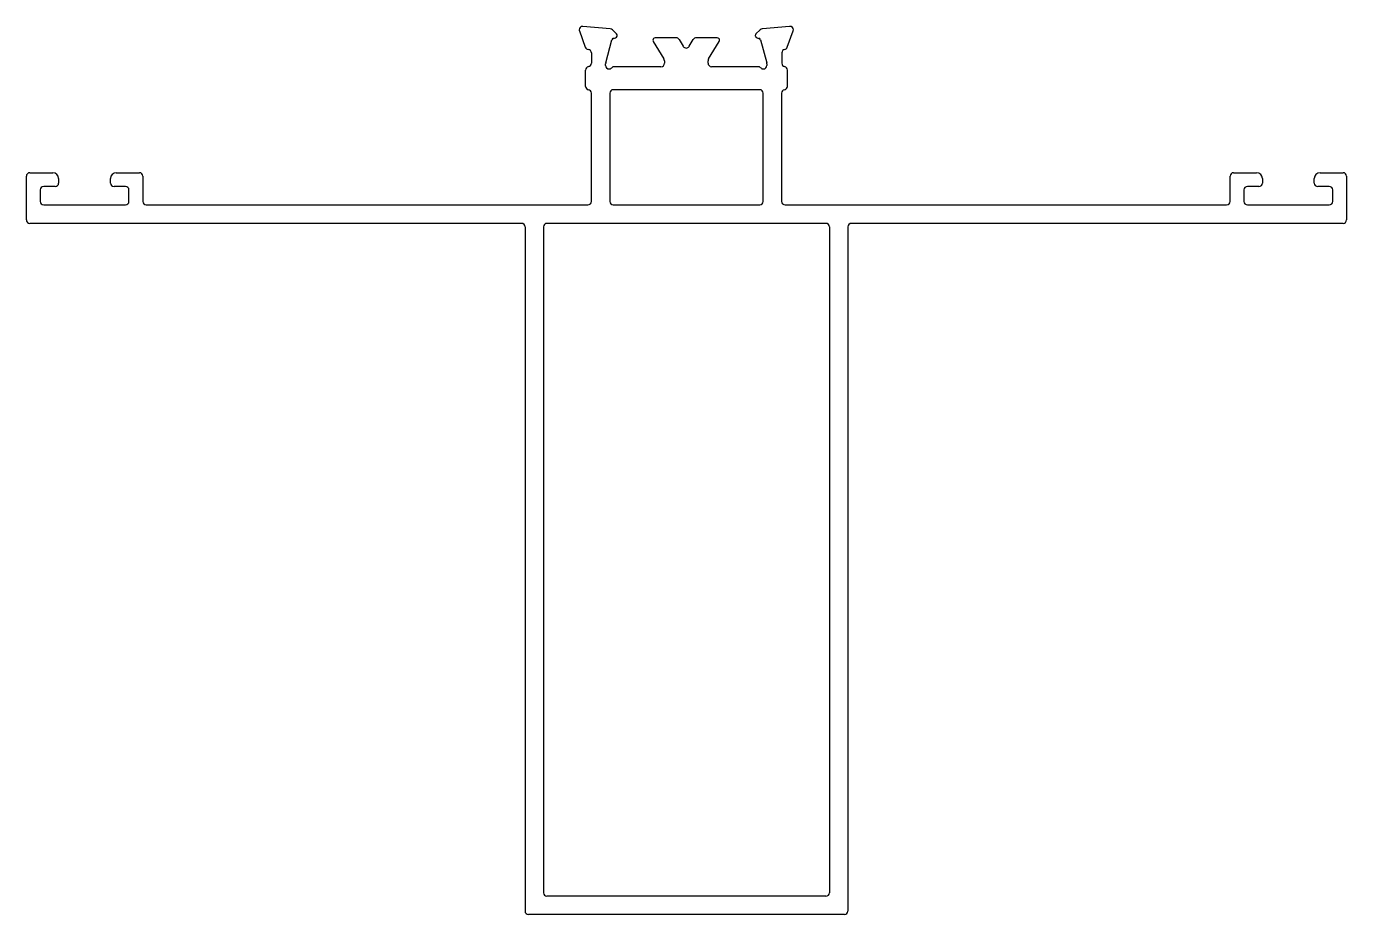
# Model space of a CAD drawing. Extents: x 828 to 942, y 455 to 532.
import ezdxf

# ---------------------------------------------------------------- set-up
doc = ezdxf.new("R2010")
doc.units = 0
doc.layers.get('0').update_dxf_attribs({"linetype": 'CONTINUOUS'})

msp = doc.modelspace()

# ---------------------------------------------------------------- linework, layer by layer
for p, q in [((878.51, 532.28), (876.15, 532.49)), ((894.07, 532.49), (891.71, 532.28)), ((875.84, 532.09), (876.35, 530.67)), ((878.13, 529.33), (878.66, 531.31)), ((879.06, 531.83), (878.7, 532.19)), ((878.8, 531.45), (878.97, 531.5)), ((884.24, 531.49), (882.42, 531.49)), ((884.49, 531.34), (884.85, 530.76)), ((885.36, 530.76), (885.72, 531.34)), ((887.8, 531.49), (885.98, 531.49)), ((891.52, 532.19), (891.16, 531.83)), ((891.24, 531.5), (891.41, 531.45)), ((891.56, 531.31), (892.09, 529.33)), ((893.87, 530.67), (894.38, 532.09)), ((876.88, 530.18), (876.88, 529.29)), ((882.25, 531.18), (883.18, 529.67)), ((887.04, 529.67), (887.97, 531.18)), ((893.4, 530.19), (893.4, 529.29)), ((878.12, 529.09), (878.12, 529.25)), ((883.22, 529.51), (883.22, 529.29)), ((887, 529.29), (887, 529.51)), ((892.1, 529.25), (892.1, 529.09)), ((876.38, 527.28), (876.38, 528.7)), ((882.92, 528.99), (878.87, 528.99)), ((891.35, 528.99), (887.3, 528.99)), ((893.88, 527.28), (893.88, 528.7)), ((891.48, 526.99), (878.78, 526.99)), ((876.88, 517.29), (876.88, 526.69)), ((878.48, 526.69), (878.48, 517.29)), ((891.78, 517.29), (891.78, 526.69)), ((893.38, 526.69), (893.38, 517.29)), ((827.88, 515.69), (827.88, 519.49)), ((828.18, 519.79), (830.18, 519.79)), ((830.68, 519.29), (830.68, 518.89)), ((835.18, 518.89), (835.18, 519.29)), ((835.68, 519.79), (837.68, 519.79)), ((837.98, 519.49), (837.98, 517.29)), ((932.28, 517.29), (932.28, 519.49)), ((932.58, 519.79), (934.58, 519.79)), ((935.08, 519.29), (935.08, 518.89)), ((939.58, 518.89), (939.58, 519.29)), ((940.08, 519.79), (942.08, 519.79)), ((942.38, 519.49), (942.38, 515.69)), ((829.08, 518.29), (829.08, 517.29)), ((830.38, 518.59), (829.38, 518.59)), ((836.48, 518.59), (835.48, 518.59)), ((836.78, 517.29), (836.78, 518.29)), ((933.48, 518.29), (933.48, 517.29)), ((934.78, 518.59), (933.78, 518.59)), ((940.88, 518.59), (939.88, 518.59)), ((941.18, 517.29), (941.18, 518.29)), ((829.38, 516.99), (836.48, 516.99)), ((838.28, 516.99), (876.58, 516.99)), ((878.78, 516.99), (891.48, 516.99)), ((893.68, 516.99), (931.98, 516.99)), ((933.78, 516.99), (940.88, 516.99)), ((870.83, 515.39), (828.18, 515.39)), ((897.23, 515.39), (873.03, 515.39)), ((942.08, 515.39), (899.43, 515.39)), ((871.13, 515.09), (871.13, 455.69)), ((872.73, 515.09), (872.73, 457.29)), ((897.53, 515.09), (897.53, 457.29)), ((899.13, 515.09), (899.13, 455.69)), ((897.23, 456.99), (873.03, 456.99)), ((898.83, 455.39), (871.43, 455.39))]:
    msp.add_line(p, q)
for centre, radius, start, end in [((876.12, 532.19), 0.3, 90, 180), ((876.12, 532.19), 0.3, 85, 90), ((894.1, 532.19), 0.3, 90, 95), ((894.1, 532.19), 0.3, 0, 90), ((876.1, 532.19), 0.281, 179.336, 200.2803), ((878.49, 531.98), 0.3, 45, 85), ((878.85, 531.26), 0.2, 105, 165), ((878.92, 531.69), 0.2, 285, 345), ((878.92, 531.69), 0.2, 360, 45), ((878.92, 531.69), 0.2, 345, 0), ((882.42, 531.29), 0.2, 90, 180), ((882.42, 531.29), 0.2, 180, 211.3955), ((884.24, 531.19), 0.3, 31.3955, 90), ((885.98, 531.19), 0.3, 90, 148.6045), ((887.8, 531.29), 0.2, 0, 90), ((887.8, 531.29), 0.2, 328.6045, 360), ((891.3, 531.69), 0.2, 135, 180), ((891.3, 531.69), 0.2, 180, 195), ((891.3, 531.69), 0.2, 195, 255), ((891.36, 531.26), 0.2, 15, 75), ((891.73, 531.98), 0.3, 95, 135), ((894.12, 532.19), 0.281, 339.7197, 0.664), ((876.63, 530.78), 0.3, 200, 265.0648), ((876.58, 530.18), 0.3, 0, 85.0648), ((885.11, 530.91), 0.3, 211.3955, 328.6045), ((893.7, 530.19), 0.3, 101.0876, 180), ((893.58, 530.78), 0.3, 281.0876, 340), ((876.68, 528.7), 0.3, 99.5941, 180), ((876.58, 529.29), 0.3, 279.5941, 0), ((878.42, 529.25), 0.3, 165, 180), ((878.42, 529.09), 0.3, 180, 270), ((882.92, 529.29), 0.3, 270, 0), ((882.92, 529.51), 0.3, 0, 31.3955), ((887.3, 529.51), 0.3, 148.6045, 180), ((887.3, 529.29), 0.299, 179.9014, 270.0986), ((891.8, 529.09), 0.3, 270, 0), ((891.8, 529.25), 0.3, 0, 15), ((893.7, 529.29), 0.3, 180, 258.83), ((893.58, 528.7), 0.3, 360, 78.83), ((878.42, 529.09), 0.3, 270, 318.1897), ((878.87, 528.69), 0.3, 90, 138.1897), ((891.35, 528.69), 0.3, 41.8103, 90), ((891.8, 529.09), 0.3, 221.8103, 270), ((876.68, 527.28), 0.3, 180, 260.4059), ((876.58, 526.69), 0.3, 360, 80.4059), ((878.78, 526.69), 0.3, 90, 180), ((891.48, 526.69), 0.3, 0, 90), ((893.68, 526.69), 0.3, 99.5941, 180), ((893.58, 527.28), 0.3, 279.5941, 360), ((828.18, 519.49), 0.3, 90, 180), ((830.18, 519.29), 0.5, 0, 90), ((830.38, 518.89), 0.3, 270, 0), ((835.68, 519.29), 0.5, 90, 180), ((835.48, 518.89), 0.3, 180, 270), ((837.68, 519.49), 0.3, 0, 90), ((932.58, 519.49), 0.3, 90, 180), ((934.58, 519.29), 0.5, 0, 90), ((934.78, 518.89), 0.3, 270, 360), ((940.08, 519.29), 0.5, 90, 180), ((939.88, 518.89), 0.3, 180, 270), ((942.08, 519.49), 0.3, 360, 90), ((829.38, 518.29), 0.3, 90, 180), ((836.48, 518.29), 0.3, 0, 90), ((933.78, 518.29), 0.3, 90, 180), ((940.88, 518.29), 0.3, 360, 90), ((829.38, 517.29), 0.3, 180, 270), ((836.48, 517.29), 0.3, 270, 0), ((838.28, 517.29), 0.3, 180, 270), ((876.58, 517.29), 0.3, 270, 0), ((878.78, 517.29), 0.3, 180, 270), ((891.48, 517.29), 0.3, 270, 0), ((893.68, 517.29), 0.3, 180, 270), ((931.98, 517.29), 0.3, 270, 360), ((933.78, 517.29), 0.3, 180, 270), ((940.88, 517.29), 0.3, 270, 360), ((828.18, 515.69), 0.3, 180, 270), ((870.83, 515.09), 0.3, 0, 90), ((873.03, 515.09), 0.3, 90, 180), ((897.23, 515.09), 0.3, 0, 90), ((899.43, 515.09), 0.3, 90, 180), ((942.08, 515.69), 0.3, 270, 360), ((873.03, 457.29), 0.3, 180, 270), ((897.23, 457.29), 0.3, 270, 0), ((871.43, 455.69), 0.3, 180, 270), ((898.83, 455.69), 0.3, 270, 0)]:
    msp.add_arc(centre, radius, start, end)

doc.saveas('drawing.dxf')
